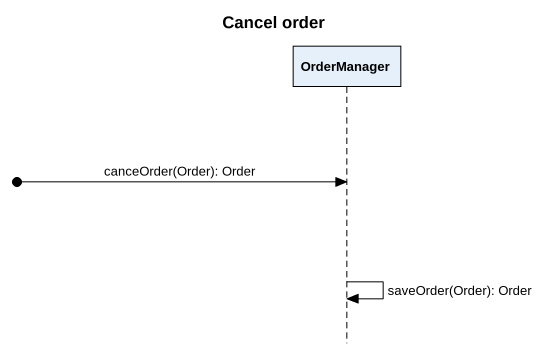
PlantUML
@startuml
title Cancel order
hide footbox
participant OrderManager

[o-> OrderManager : canceOrder(Order): Order
OrderManager -> OrderManager : saveOrder(Order): Order
@enduml
